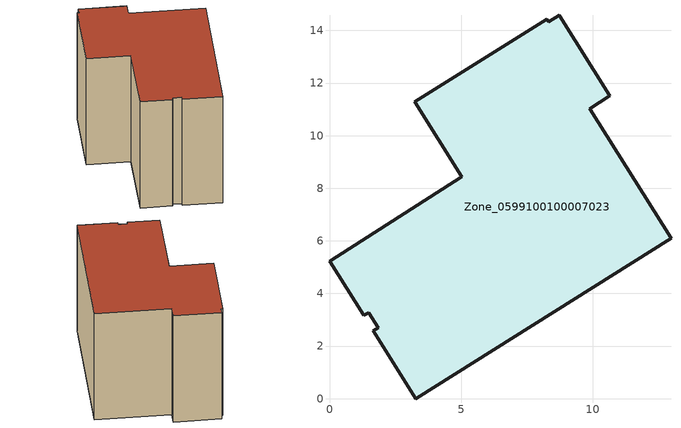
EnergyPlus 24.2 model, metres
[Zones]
Zone_0599100100007023
 floor ground (C_G): 8.73,14.57 10.66,11.51 9.89,11.02 12.98,6.09 3.28,0 1.66,2.58 1.86,2.7 1.49,3.26 1.29,3.17 0,5.23 5.03,8.43 3.25,11.28 8.26,14.43 8.34,14.32 z0
 wall outside (C_F): 9.89,11.02 10.66,11.51 8.73,14.57 8.34,14.32 8.26,14.43 3.25,11.28 5.03,8.43 0,5.23 1.29,3.17 1.49,3.26 1.86,2.7 1.66,2.58 3.28,0 12.98,6.09 9.89,11.02 z0:9.69
 roof outside (C_R): 10.66,11.51 8.73,14.57 8.34,14.32 8.26,14.43 3.25,11.28 5.03,8.43 0,5.23 1.29,3.17 1.49,3.26 1.86,2.7 1.66,2.58 3.28,0 12.98,6.09 9.89,11.02 z9.69
[BUILDING]
Pand.0599100100007023: North Axis=0; Terrain=City; Loads Convergence Tolerance Value=0.04; Temperature Convergence Tolerance Value=0.4; Solar Distribution=FullExterior; Maximum Number of Warmup Days=25; Minimum Number of Warmup Days=1
[Site:Location]
Rotterdam.The.Hague.AP_ZH_NLD Design_Conditions: Latitude=51.96; Longitude=4.45; Time Zone=1; Elevation=-4.5
[SITE:GROUNDTEMPERATURE:BUILDINGSURFACE]
18, 18, 18, 18, 18, 18, 18, 18, 18, 18, 18, 18
[MATERIAL] Thermal Absorptance=0.9; Solar Absorptance=0.7; Visible Absorptance=0.7
Name | Roughness | Thickness | Conductivity | Density | Specific Heat
G.TC.2006-2014 | MediumSmooth | 0.15 | 0.06 | 540 | 1210
F.TC.2006-2014 | Rough | 0.3 | 0.12 | 1920 | 840
R.TC.2006-2014 | MediumRough | 0.2 | 0.08 | 1500 | 1000
[CONSTRUCTION]
C_G: G.TC.2006-2014
C_F: F.TC.2006-2014
C_R: R.TC.2006-2014
[ZONE]
Zone_0599100100007023: Type=1; Multiplier=1; Ceiling Height=Autocalculate; Volume=Autocalculate; Floor Area=autocalculate; Part of Total Floor Area=Yes
[ZONEINFILTRATION:DESIGNFLOWRATE]
Infil_Zone_0599100100007023: Zone or ZoneList or Space or SpaceList=Zone_0599100100007023; Schedule=AlwaysOn; Design Flow Rate Calculation Method=Flow/Area; Flow Rate per Floor Area=0.0015; Constant Term Coefficient=1; Temperature Term Coefficient=0; Velocity Term Coefficient=0; Velocity Squared Term Coefficient=0
[HVACTEMPLATE:ZONE:IDEALLOADSAIRSYSTEM]
Zone_0599100100007023: Maximum Heating Supply Air Temperature=50; Minimum Cooling Supply Air Temperature=13; Maximum Heating Supply Air Humidity Ratio=0.0156; Minimum Cooling Supply Air Humidity Ratio=0.0077; Heating Limit=NoLimit; Cooling Limit=NoLimit; Dehumidification Control Type=ConstantSensibleHeatRatio; Cooling Sensible Heat Ratio=0.7; Dehumidification Setpoint=60; Humidification Control Type=None; Humidification Setpoint=30; Outdoor Air Method=None; Outdoor Air Flow Rate per Person=0.00944; Outdoor Air Flow Rate per Zone Floor Area=0; Outdoor Air Flow Rate per Zone=0; Demand Controlled Ventilation Type=None; Outdoor Air Economizer Type=NoEconomizer; Heat Recovery Type=None; Sensible Heat Recovery Effectiveness=0.7; Latent Heat Recovery Effectiveness=0.65
[ZONECONTROL:THERMOSTAT]
ThermostatControl_Zone_0599100100007023: Zone or ZoneList=Zone_0599100100007023; Control Type Schedule=DualSetpointControlType; Control 1=Thermostat_Zone_0599100100007023; Temperature Difference Between Cutout And Setpoint=0
[THERMOSTATSETPOINT:DUALSETPOINT]
Thermostat_Zone_0599100100007023: Heating Setpoint Temperature Schedule=HeatingSetpoint_Zone_0599100100007023; Cooling Setpoint Temperature Schedule=CoolingSetpoint_Zone_0599100100007023
[SCHEDULE:COMPACT]
HeatingSetpoint_Zone_0599100100007023: Through: 12/31, For: AllDays, Until: 24:00, 21
CoolingSetpoint_Zone_0599100100007023: Through: 12/31, For: AllDays, Until: 24:00, 24
DualSetpointControlType: Through: 12/31, For: AllDays, Until: 24:00, 4
AlwaysOn: Through: 12/31, For: AllDays, Until: 24:00, 1
